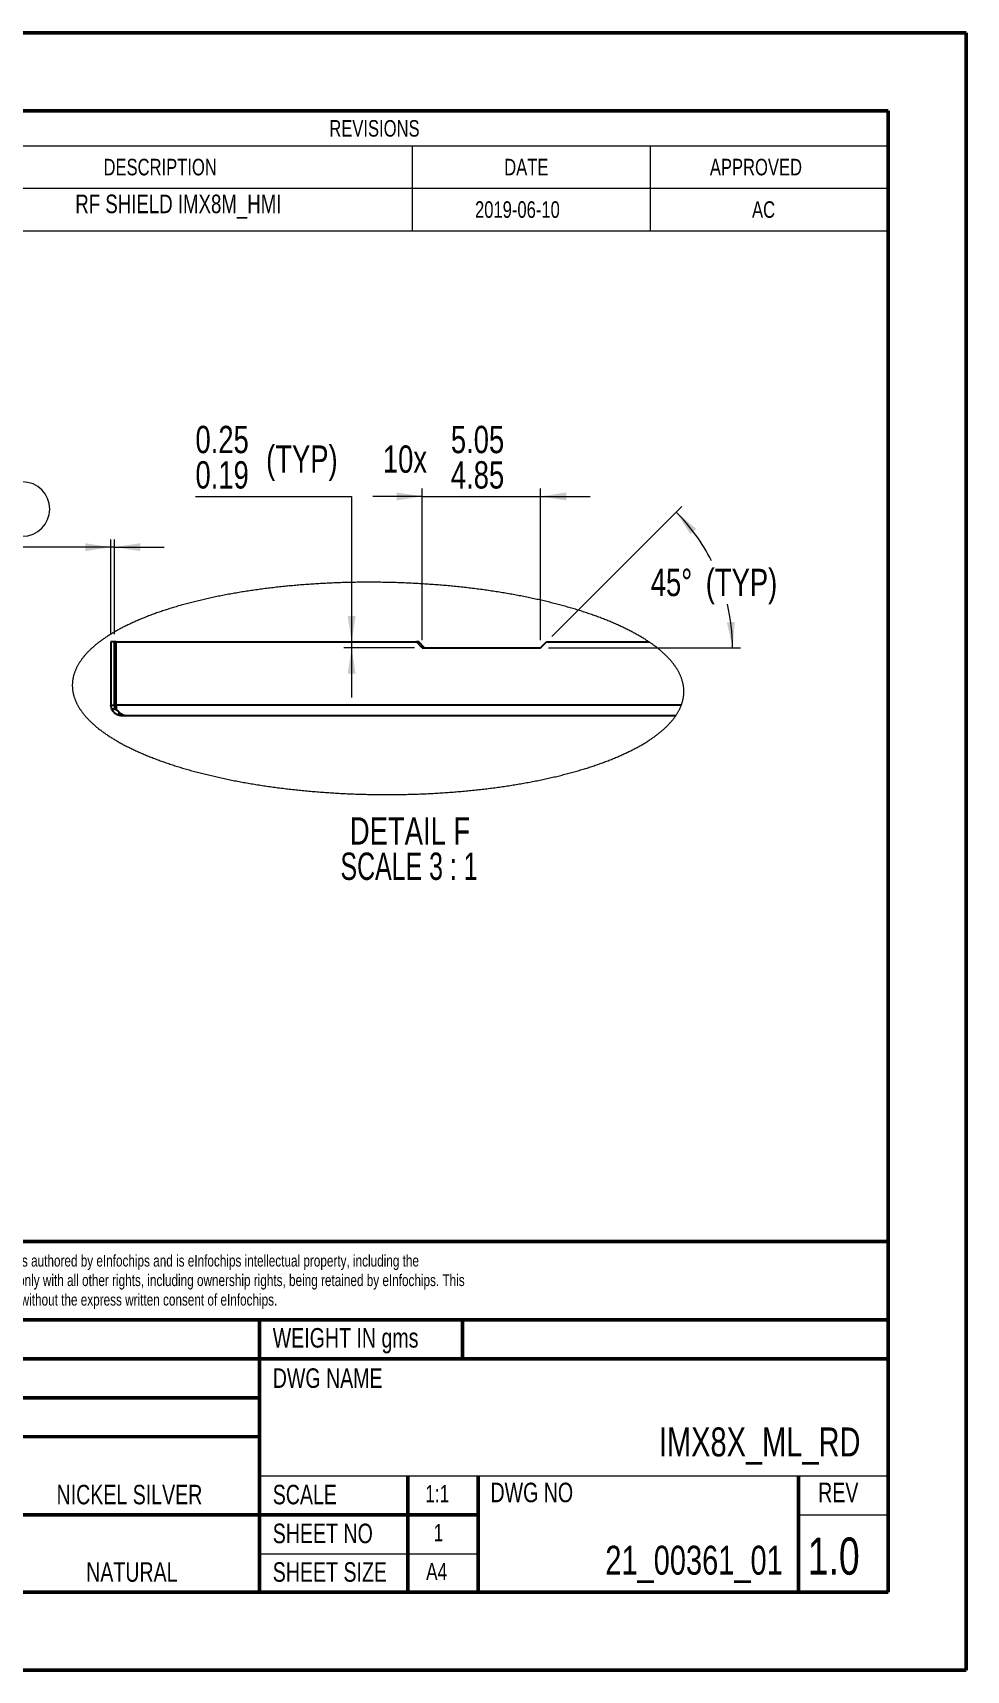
# Model space of a CAD drawing. Header units: millimetres. Extents: x 0 to 297, y 0 to 210.
# Drawn here: x 177.4 to 296.9, y 0.2 to 210 of the extents above; entities that cross this region are included whole.
import ezdxf

# ---------------------------------------------------------------- set-up
doc = ezdxf.new("R2010")
doc.units = ezdxf.units.MM
doc.styles.add('SLDTEXTSTYLE0', font='TXT', dxfattribs={"width": 0.75})
doc.styles.add('SLDTEXTSTYLE3', font='TXT', dxfattribs={"width": 0.681818})
doc.dimstyles.new('SLDDIMSTYLE3', dxfattribs={"dimtxt": 3.5, "dimasz": 3.302, "dimexe": 0, "dimexo": 0.0625, "dimgap": 0.875, "dimtad": 0, "dimtih": 1, "dimtoh": 1, "dimdec": 4, "dimlfac": 0.333333, "dimzin": 12, "dimdsep": 46, "dimtxsty": 'SLDTEXTSTYLE0', "dimsah": 1, "dimcen": 0.09, "dimazin": 3, "dimtfac": 1, "dimtofl": 0, "dimtmove": 0, "dimatfit": 3, "dimfxl": 1, "dimfrac": 2, "dimtolj": 1, "dimtzin": 12, "dimarcsym": 0})
doc.dimstyles.new('SLDDIMSTYLE4', dxfattribs={"dimtxt": 3.5, "dimasz": 3.302, "dimexe": 0, "dimexo": 0.0625, "dimgap": 0.875, "dimtad": 1, "dimlfac": 0.333333, "dimrnd": 1e-09, "dimzin": 12, "dimdsep": 46, "dimtxsty": 'SLDTEXTSTYLE0', "dimsah": 1, "dimcen": 0.09, "dimadec": 0, "dimazin": 3, "dimlim": 1, "dimtm": 0.2, "dimtfac": 1, "dimtmove": 0, "dimatfit": 0, "dimfxl": 1, "dimfrac": 2, "dimtolj": 1, "dimtzin": 12, "dimarcsym": 0})
doc.dimstyles.new('SLDDIMSTYLE5', dxfattribs={"dimtxt": 3.5, "dimasz": 3.302, "dimexe": 0, "dimexo": 0.0625, "dimgap": 0.875, "dimtad": 0, "dimtih": 1, "dimtoh": 1, "dimlfac": 0.333333, "dimrnd": 1e-09, "dimdsep": 46, "dimtxsty": 'SLDTEXTSTYLE0', "dimsah": 1, "dimcen": 0.09, "dimadec": 0, "dimazin": 2, "dimlim": 1, "dimtm": 0.06, "dimtfac": 1, "dimtmove": 0, "dimatfit": 0, "dimfxl": 1, "dimfrac": 2, "dimtolj": 1, "dimarcsym": 0})
doc.dimstyles.new('SLDDIMSTYLE6', dxfattribs={"dimtxt": 3.5, "dimasz": 3.302, "dimexe": 0, "dimexo": 0.0625, "dimgap": 0.875, "dimtad": 1, "dimlfac": 0.333333, "dimrnd": 1e-09, "dimdsep": 46, "dimtxsty": 'SLDTEXTSTYLE0', "dimsah": 1, "dimcen": 0.09, "dimadec": 0, "dimazin": 2, "dimtol": 1, "dimtp": 0.01, "dimtm": 0.01, "dimtfac": 1, "dimtmove": 0, "dimatfit": 0, "dimfxl": 1, "dimfrac": 2, "dimtolj": 1, "dimarcsym": 0})

# ---------------------------------------------------------------- blocks, each defined once
blk = doc.blocks.new('SW_NOTE_1')
at = {"color": 0, "linetype": 'Continuous', "lineweight": 0, "char_height": 1.5, "attachment_point": 1, "style": 'SLDTEXTSTYLE0'}
for s, insert in [('Confidentiality Notice Copyright (c) 2019 eInfochips. - All rights reserved. This document is authored by eInfochips and is eInfochips intellectual property, including the', (0, 1.93)), ('copyrights in all countries in the world. This document is provided under a license to use only with all other rights, including ownership rights, being retained by eInfochips. This', (0, -0.57)), ('file may not be distributed, copied, or reproduced in any manner, electronic or otherwise, without the express written consent of eInfochips.', (0, -3.07))]:
    blk.add_mtext(s, dxfattribs=dict(at, insert=insert))
blk = doc.blocks.new('SW_TABLEANNOTATION_0')
at = {"color": 0, "linetype": 'Continuous', "lineweight": 18}
for p, q in [((0, 0), (0, -15.36)), ((129.29, 0), (0, 0)), ((129.29, -15.36), (129.29, 0)), ((0, -4.49), (129.29, -4.49)), ((6.99, -4.49), (6.99, -9.92)), ((68.33, -4.49), (68.33, -9.92)), ((98.81, -4.49), (98.81, -9.92)), ((0, -9.92), (129.29, -9.92)), ((6.99, -9.92), (6.99, -15.36)), ((68.33, -9.92), (68.33, -15.36)), ((98.81, -9.92), (98.81, -15.36)), ((0, -15.36), (129.29, -15.36))]:
    blk.add_line(p, q, dxfattribs=at)
at = {"color": 0, "linetype": 'Continuous', "lineweight": 18, "attachment_point": 1, "style": 'SLDTEXTSTYLE0'}
for s, insert, char_height in [('REVISIONS', (57.72, -1.19), 2.117), ('REV.', (0.5, -6.15), 2.117), ('DESCRIPTION', (28.8, -6.15), 2.1167), ('DATE', (80.12, -6.15), 2.117), ('APPROVED', (106.46, -6.15), 2.117), ('1.0', (1.54, -11.59), 2.117), ('2019-06-10', (76.38, -11.59), 2.117), ('AC', (111.86, -11.59), 2.117)]:
    blk.add_mtext(s, dxfattribs=dict(at, insert=insert, char_height=char_height))
blk = doc.blocks.new('_D_5')
at = {"color": 7, "linetype": 'Continuous', "lineweight": 18}
for p, q in [((243.85, 132.65), (260.48, 149.29)), ((243.39, 131.19), (267.98, 131.19))]:
    blk.add_line(p, q, dxfattribs=at)
for start, end in [(27.0145, 45), (0, 13.1918)]:
    blk.add_arc((242.39, 131.19), 24.58, start, end, dxfattribs=at)
for points in [[(259.77, 148.58), (261.57, 145.76), (262.33, 146.43)], [(266.98, 131.19), (267.26, 134.52), (266.25, 134.46)]]:
    blk.add_solid(points, dxfattribs=at)
at = {"color": 7, "linetype": 'Continuous', "lineweight": 18, "char_height": 3.5, "attachment_point": 1, "style": 'SLDTEXTSTYLE0'}
for s, insert in [('45°', (256.5, 141.32)), ('(TYP)', (263.54, 141.32))]:
    blk.add_mtext(s, dxfattribs=dict(at, insert=insert))
blk = doc.blocks.new('_D_6')
at = {"color": 7, "linetype": 'Continuous', "lineweight": 18}
for p, q in [((227.24, 132.19), (227.24, 151.59)), ((242.39, 132.19), (242.39, 151.59)), ((227.24, 150.59), (220.89, 150.59)), ((227.24, 150.59), (242.39, 150.59)), ((242.39, 150.59), (248.74, 150.59))]:
    blk.add_line(p, q, dxfattribs=at)
for points in [[(227.24, 150.59), (223.94, 151.1), (223.94, 150.08)], [(242.39, 150.59), (245.69, 150.08), (245.69, 151.1)]]:
    blk.add_solid(points, dxfattribs=at)
at = {"color": 7, "linetype": 'Continuous', "lineweight": 18, "char_height": 3.5, "attachment_point": 1, "style": 'SLDTEXTSTYLE0'}
for s, insert in [('5.05', (230.9, 159.63)), ('10x', (222.19, 157.12)), ('4.85', (230.9, 155.1))]:
    blk.add_mtext(s, dxfattribs=dict(at, insert=insert))
blk = doc.blocks.new('_D_7')
at = {"color": 7, "linetype": 'Continuous', "lineweight": 18}
for p, q in [((198.19, 150.59), (218.19, 150.59)), ((218.19, 150.59), (218.19, 131.94)), ((226.24, 131.19), (217.19, 131.19)), ((218.19, 131.94), (218.19, 131.19)), ((218.19, 131.19), (218.19, 124.84))]:
    blk.add_line(p, q, dxfattribs=at)
for points in [[(218.19, 131.94), (218.7, 135.25), (217.69, 135.25)], [(218.19, 131.19), (217.69, 127.89), (218.7, 127.89)]]:
    blk.add_solid(points, dxfattribs=at)
at = {"color": 7, "linetype": 'Continuous', "lineweight": 18, "char_height": 3.5, "attachment_point": 1, "style": 'SLDTEXTSTYLE0'}
for s, insert in [('0.25', (198.19, 159.63)), ('(TYP)', (207.24, 157.12)), ('0.19', (198.19, 155.1))]:
    blk.add_mtext(s, dxfattribs=dict(at, insert=insert))
blk = doc.blocks.new('_D_8')
at = {"color": 7, "linetype": 'Continuous', "lineweight": 18}
for p, q in [((142.7, 152.46), (176.03, 152.46)), ((176.03, 145.48), (142.7, 145.48)), ((187.37, 132.94), (187.37, 145.09)), ((187.82, 132.94), (187.82, 145.09)), ((187.37, 144.09), (142.7, 144.09)), ((187.82, 144.09), (187.37, 144.09)), ((187.82, 144.09), (194.17, 144.09))]:
    blk.add_line(p, q, dxfattribs=at)
for centre, start, end in [((142.7, 148.97), 90, 270), ((176.03, 148.97), 270, 90)]:
    blk.add_arc(centre, 3.49, start, end, dxfattribs=at)
for points in [[(187.37, 144.09), (184.07, 144.59), (184.07, 143.58)], [(187.82, 144.09), (191.12, 143.58), (191.12, 144.59)]]:
    blk.add_solid(points, dxfattribs=at)
at = {"color": 7, "linetype": 'Continuous', "lineweight": 18, "char_height": 3.5, "attachment_point": 1, "style": 'SLDTEXTSTYLE0'}
for s, insert in [('0.15', (142.7, 150.7)), ('±0.01(THK)', (153.06, 150.7))]:
    blk.add_mtext(s, dxfattribs=dict(at, insert=insert))
blk = doc.blocks.new('SW_NOTE_2')
at = {"color": 0, "linetype": 'Continuous', "lineweight": 0, "char_height": 3.5, "attachment_point": 2}
for s, insert, style in [('DETAIL F', (9.02, 4.51), 'SLDTEXTSTYLE0'), ('SCALE 3 : 1', (8.89, -0.01), 'SLDTEXTSTYLE3')]:
    blk.add_mtext(s, dxfattribs=dict(at, insert=insert, style=style))

msp = doc.modelspace()

# ---------------------------------------------------------------- linework, layer by layer
at = {"color": 7, "linetype": 'Continuous', "lineweight": 50}
for p, q in [((0.07884, 209.98711), (296.90716, 209.98711)), ((296.90716, 0.21478), (296.90716, 209.98711)), ((10.07884, 199.98711), (286.90716, 199.98711)), ((286.90716, 199.98711), (286.90716, 10.21478)), ((91.90716, 55.12093), (286.90716, 55.12093)), ((91.93914, 45.12093), (286.90716, 45.12093)), ((206.40395, 45.12093), (206.40716, 10.21478)), ((232.40395, 45.12093), (232.40395, 40.12093)), ((114.40716, 40.12093), (286.90716, 40.12093)), ((114.40716, 35.12093), (206.40487, 35.12093)), ((91.93914, 30.12093), (206.40533, 30.1436)), ((225.40716, 25.12093), (225.40716, 10.21478)), ((234.40716, 25.12093), (234.40716, 10.21478)), ((275.40716, 25.12093), (275.40716, 10.21478)), ((91.93914, 20.12093), (234.40716, 20.12093)), ((10.07884, 10.21478), (286.90716, 10.21478)), ((286.90716, 10.21478), (262.81663, 10.21478)), ((0.07884, 0.21478), (296.90716, 0.21478))]:
    msp.add_line(p, q, dxfattribs=at)
at = {"color": 7, "linetype": 'Continuous', "lineweight": 25}
for p, q in [((187.82037, 131.94486), (187.37037, 131.94486)), ((187.37037, 131.94486), (187.37037, 123.84486)), ((187.82037, 123.84486), (187.82037, 131.94486)), ((188.0325, 131.94486), (187.82037, 131.94486)), ((188.0325, 131.94486), (226.49067, 131.94486)), ((188.0325, 123.84486), (188.0325, 131.94486)), ((227.24067, 131.19486), (226.49067, 131.94486)), ((226.79067, 131.94486), (226.49067, 131.94486)), ((227.54067, 131.19486), (226.79067, 131.94486)), ((227.24067, 131.19486), (242.39067, 131.19486)), ((242.39067, 131.19486), (243.14067, 131.94486)), ((243.14067, 131.94486), (256.28272, 131.94486)), ((187.37037, 123.84486), (187.82037, 123.84486)), ((187.47364, 123.32702), (187.37037, 123.84486)), ((187.88921, 123.49964), (187.82037, 123.84486)), ((187.96057, 123.84486), (187.85613, 124.16306)), ((187.87367, 123.84486), (187.96057, 123.84486)), ((188.02013, 123.84486), (187.96057, 123.84486)), ((260.41637, 123.84486), (188.0325, 123.84486)), ((188.0325, 123.84486), (188.0325, 123.32702)), ((187.47364, 123.32702), (187.88921, 123.49964)), ((187.52783, 123.21212), (187.47364, 123.32702)), ((187.52783, 123.21212), (187.92534, 123.42304)), ((187.92534, 123.42304), (187.88921, 123.49964)), ((188.0325, 123.32702), (188.13841, 123.21212)), ((188.3436, 122.5485), (188.46919, 122.98062)), ((188.72036, 122.49486), (188.72036, 122.72462)), ((189.17037, 122.49486), (188.72036, 122.49486)), ((259.70366, 122.49486), (189.17037, 122.49486))]:
    msp.add_line(p, q, dxfattribs=at)
at = {"color": 7, "linetype": 'Continuous', "lineweight": 18}
for p, q in [((206.40579, 25.12093), (286.90716, 25.12093)), ((275.40716, 20.12093), (286.90716, 20.12093)), ((206.40671, 15.12093), (234.40716, 15.12093))]:
    msp.add_line(p, q, dxfattribs=at)
at = {"color": 7, "linetype": 'Continuous', "lineweight": 18, "flags": 128}
msp.add_lwpolyline([(260.74338, 125.49217), (260.74425, 125.54367), (260.74451, 125.61892), (260.74358, 125.69418), (260.74144, 125.76945), (260.73811, 125.84473), (260.73357, 125.92001), (260.72783, 125.99529), (260.7209, 126.07058), (260.71277, 126.14586), (260.70344, 126.22113), (260.6929, 126.2964), (260.68118, 126.37166), (260.66825, 126.44691), (260.65412, 126.52214), (260.6388, 126.59736), (260.62228, 126.67256), (260.60456, 126.74774), (260.58565, 126.8229), (260.56555, 126.89803), (260.54425, 126.97313), (260.52176, 127.0482), (260.49807, 127.12324), (260.47319, 127.19825), (260.44712, 127.27322), (260.41986, 127.34814), (260.3914, 127.42303), (260.36176, 127.49788), (260.33093, 127.57268), (260.29892, 127.64742), (260.26571, 127.72212), (260.23133, 127.79677), (260.19575, 127.87136), (260.159, 127.94589), (260.12106, 128.02037), (260.08194, 128.09478), (260.04165, 128.16913), (260.00017, 128.24341), (259.95752, 128.31762), (259.91369, 128.39176), (259.86869, 128.46582), (259.82251, 128.53981), (259.77516, 128.61373), (259.72664, 128.68756), (259.67695, 128.76131), (259.6261, 128.83497), (259.57408, 128.90855), (259.5209, 128.98204), (259.46655, 129.05544), (259.41104, 129.12874), (259.35438, 129.20195), (259.29655, 129.27506), (259.23757, 129.34807), (259.17744, 129.42097), (259.11615, 129.49377), (259.05372, 129.56647), (258.99014, 129.63905), (258.92541, 129.71152), (258.85953, 129.78388), (258.79252, 129.85612), (258.72436, 129.92825), (258.65507, 130.00025), (258.58464, 130.07213), (258.51307, 130.14389), (258.44038, 130.21552), (258.36655, 130.28702), (258.2916, 130.35838), (258.21553, 130.42962), (258.13833, 130.50071), (258.06001, 130.57167), (257.98057, 130.64249), (257.90002, 130.71317), (257.81835, 130.7837), (257.73558, 130.85409), (257.6517, 130.92433), (257.56671, 130.99441), (257.48062, 131.06434), (257.39343, 131.13412), (257.30514, 131.20374), (257.21576, 131.2732), (257.12529, 131.3425), (257.03372, 131.41163), (256.94108, 131.4806), (256.84734, 131.5494), (256.75253, 131.61803), (256.65664, 131.68649), (256.55967, 131.75477), (256.46164, 131.82288), (256.36253, 131.89081), (256.28272, 131.94486), (256.1817, 132.01246), (256.07962, 132.07988), (255.97648, 132.14711), (255.87229, 132.21415), (255.76705, 132.281), (255.66076, 132.34766), (255.55343, 132.41413), (255.44506, 132.4804), (255.33565, 132.54646), (255.2252, 132.61233), (255.11373, 132.678), (255.00122, 132.74346), (254.8877, 132.80871), (254.77315, 132.87376), (254.65758, 132.93859), (254.54101, 133.00321), (254.42342, 133.06762), (254.30482, 133.13181), (254.18523, 133.19578), (254.06463, 133.25953), (253.94304, 133.32306), (253.82046, 133.38636), (253.69689, 133.44944), (253.57233, 133.51229), (253.4468, 133.5749), (253.32029, 133.63729), (253.19281, 133.69944), (253.06435, 133.76136), (252.93494, 133.82303), (252.80456, 133.88447), (252.67323, 133.94567), (252.54094, 134.00662), (252.4077, 134.06733), (252.27352, 134.12778), (252.13841, 134.18799), (252.00235, 134.24795), (251.86536, 134.30766), (251.72744, 134.36711), (251.5886, 134.4263), (251.44885, 134.48524), (251.30817, 134.54392), (251.16659, 134.60233), (251.0241, 134.66048), (250.8807, 134.71837), (250.73641, 134.77598), (250.59123, 134.83333), (250.44515, 134.89041), (250.29819, 134.94721), (250.15036, 135.00375), (250.00164, 135.06), (249.85206, 135.11598), (249.70161, 135.17167), (249.5503, 135.22709), (249.39813, 135.28222), (249.24511, 135.33707), (249.09124, 135.39163), (248.93653, 135.44591), (248.78098, 135.49989), (248.6246, 135.55359), (248.46739, 135.60699), (248.30935, 135.66009), (248.1505, 135.7129), (247.99083, 135.76541), (247.83035, 135.81763), (247.66907, 135.86954), (247.50699, 135.92115), (247.34411, 135.97245), (247.18045, 136.02345), (247.016, 136.07414), (246.85077, 136.12453), (246.68477, 136.1746), (246.518, 136.22436), (246.35046, 136.27381), (246.18217, 136.32294), (246.01312, 136.37175), (245.84332, 136.42025), (245.67278, 136.46843), (245.5015, 136.51629), (245.32949, 136.56382), (245.15675, 136.61103), (244.98329, 136.65792), (244.80911, 136.70448), (244.63422, 136.75071), (244.45863, 136.79661), (244.28233, 136.84218), (244.10534, 136.88742), (243.92765, 136.93232), (243.74929, 136.97689), (243.57024, 137.02112), (243.39052, 137.06502), (243.21013, 137.10857), (243.02908, 137.15179), (242.84737, 137.19466), (242.66501, 137.23719), (242.482, 137.27937), (242.29836, 137.32121), (242.11408, 137.36271), (241.92916, 137.40385), (241.74363, 137.44464), (241.55748, 137.48509), (241.37072, 137.52518), (241.18335, 137.56492), (240.99537, 137.6043), (240.80681, 137.64333), (240.61765, 137.682), (240.42792, 137.72031), (240.2376, 137.75827), (240.04671, 137.79586), (239.85526, 137.83309), (239.66325, 137.86996), (239.47068, 137.90646), (239.27757, 137.9426), (239.08391, 137.97838), (238.88972, 138.01378), (238.69499, 138.04882), (238.49975, 138.08349), (238.30398, 138.11779), (238.1077, 138.15171), (237.91092, 138.18527), (237.71363, 138.21845), (237.51585, 138.25126), (237.31758, 138.28369), (237.11883, 138.31574), (236.91961, 138.34742), (236.71991, 138.37871), (236.51975, 138.40963), (236.31914, 138.44017), (236.11807, 138.47033), (235.91655, 138.5001), (235.7146, 138.52949), (235.51221, 138.5585), (235.3094, 138.58712), (235.10616, 138.61536), (234.90251, 138.64321), (234.69846, 138.67067), (234.494, 138.69774), (234.28915, 138.72443), (234.0839, 138.75072), (233.87827, 138.77663), (233.67227, 138.80214), (233.4659, 138.82726), (233.25916, 138.85199), (233.05206, 138.87632), (232.84461, 138.90026), (232.63682, 138.9238), (232.42869, 138.94694), (232.22023, 138.96969), (232.01144, 138.99204), (231.80233, 139.014), (231.59291, 139.03555), (231.38318, 139.0567), (231.17315, 139.07746), (230.96282, 139.09781), (230.75221, 139.11776), (230.54132, 139.13731), (230.33016, 139.15646), (230.11872, 139.17521), (229.90703, 139.19354), (229.69507, 139.21148), (229.48287, 139.22901), (229.27043, 139.24614), (229.05776, 139.26286), (228.84485, 139.27917), (228.63172, 139.29507), (228.41837, 139.31057), (228.20482, 139.32566), (227.99106, 139.34034), (227.77711, 139.35461), (227.56296, 139.36848), (227.34864, 139.38193), (227.13413, 139.39497), (226.91946, 139.40761), (226.70462, 139.41983), (226.48963, 139.43164), (226.27448, 139.44304), (226.0592, 139.45402), (225.84377, 139.4646), (225.62821, 139.47476), (225.41253, 139.48451), (225.19673, 139.49384), (224.98083, 139.50276), (224.76481, 139.51127), (224.5487, 139.51936), (224.3325, 139.52704), (224.11622, 139.5343), (223.89985, 139.54115), (223.68342, 139.54759), (223.46692, 139.5536), (223.25036, 139.55921), (223.03375, 139.5644), (222.8171, 139.56917), (222.60041, 139.57352), (222.38369, 139.57746), (222.16694, 139.58099), (221.95018, 139.58409), (221.73341, 139.58678), (221.51663, 139.58906), (221.29985, 139.59092), (221.08308, 139.59236), (220.86632, 139.59338), (220.64959, 139.59399), (220.43289, 139.59418), (220.21622, 139.59395), (219.99959, 139.59331), (219.78302, 139.59225), (219.56649, 139.59078), (219.35003, 139.58889), (219.13364, 139.58658), (218.91732, 139.58385), (218.70108, 139.58071), (218.48494, 139.57715), (218.26888, 139.57318), (218.05293, 139.56879), (217.83709, 139.56398), (217.62136, 139.55876), (217.40575, 139.55312), (217.19027, 139.54707), (216.97492, 139.5406), (216.75972, 139.53372), (216.54466, 139.52642), (216.32976, 139.51871), (216.11502, 139.51058), (215.90045, 139.50204), (215.68605, 139.49308), (215.47183, 139.48371), (215.2578, 139.47393), (215.04396, 139.46374), (214.83032, 139.45313), (214.61689, 139.44211), (214.40367, 139.43068), (214.19067, 139.41883), (213.9779, 139.40658), (213.76536, 139.39391), (213.55306, 139.38083), (213.34101, 139.36735), (213.12921, 139.35345), (212.91767, 139.33914), (212.70639, 139.32443), (212.49539, 139.3093), (212.28466, 139.29377), (212.07422, 139.27783), (211.86407, 139.26149), (211.65422, 139.24473), (211.44467, 139.22758), (211.23543, 139.21001), (211.02651, 139.19204), (210.81791, 139.17367), (210.60965, 139.15489), (210.40172, 139.13571), (210.19413, 139.11613), (209.98689, 139.09614), (209.78, 139.07576), (209.57348, 139.05497), (209.36733, 139.03378), (209.16155, 139.01219), (208.95615, 138.99021), (208.75113, 138.96782), (208.54651, 138.94504), (208.34229, 138.92186), (208.13848, 138.89829), (207.93507, 138.87432), (207.73209, 138.84995), (207.52953, 138.82519), (207.3274, 138.80004), (207.1257, 138.7745), (206.92445, 138.74856), (206.72365, 138.72224), (206.5233, 138.69552), (206.32341, 138.66841), (206.124, 138.64092), (205.92505, 138.61304), (205.72659, 138.58477), (205.52861, 138.55612), (205.33112, 138.52708), (205.13413, 138.49765), (204.93765, 138.46785), (204.74167, 138.43766), (204.54621, 138.40709), (204.35127, 138.37614), (204.15686, 138.34481), (203.96299, 138.3131), (203.76965, 138.28102), (203.57686, 138.24855), (203.38462, 138.21572), (203.19294, 138.18251), (203.00182, 138.14892), (202.81128, 138.11496), (202.6213, 138.08063), (202.43191, 138.04593), (202.2431, 138.01086), (202.05489, 137.97543), (201.86728, 137.93962), (201.68026, 137.90345), (201.49386, 137.86692), (201.30808, 137.83002), (201.12291, 137.79276), (200.93837, 137.75514), (200.75447, 137.71715), (200.5712, 137.67881), (200.38858, 137.64011), (200.2066, 137.60105), (200.02528, 137.56164), (199.84462, 137.52187), (199.66463, 137.48175), (199.48531, 137.44128), (199.30666, 137.40046), (199.1287, 137.35928), (198.95143, 137.31776), (198.77484, 137.2759), (198.59896, 137.23368), (198.42378, 137.19112), (198.24931, 137.14822), (198.07556, 137.10498), (197.90253, 137.0614), (197.73022, 137.01747), (197.55865, 136.97321), (197.3878, 136.92862), (197.2177, 136.88369), (197.04835, 136.83842), (196.87975, 136.79282), (196.7119, 136.74689), (196.54482, 136.70064), (196.3785, 136.65405), (196.21296, 136.60714), (196.04819, 136.5599), (195.88421, 136.51234), (195.72101, 136.46445), (195.5586, 136.41625), (195.397, 136.36773), (195.23619, 136.31888), (195.07619, 136.26973), (194.91701, 136.22025), (194.75864, 136.17047), (194.60109, 136.12037), (194.44437, 136.06996), (194.28848, 136.01924), (194.13343, 135.96822), (193.97922, 135.91689), (193.82585, 135.86525), (193.67333, 135.81332), (193.52168, 135.76108), (193.37088, 135.70854), (193.22093, 135.65571), (193.07187, 135.60258), (192.92367, 135.54915), (192.77636, 135.49544), (192.62992, 135.44143), (192.48438, 135.38713), (192.33972, 135.33254), (192.19596, 135.27767), (192.0531, 135.22251), (191.91115, 135.16708), (191.7701, 135.11135), (191.62997, 135.05535), (191.49076, 134.99908), (191.35246, 134.94252), (191.21509, 134.8857), (191.07866, 134.8286), (190.94316, 134.77123), (190.80859, 134.71359), (190.67498, 134.65568), (190.5423, 134.59751), (190.41058, 134.53907), (190.27982, 134.48037), (190.15, 134.42142), (190.02117, 134.3622), (189.89329, 134.30273), (189.76638, 134.243), (189.64045, 134.18302), (189.51549, 134.12279), (189.39152, 134.06231), (189.26854, 134.00158), (189.14654, 133.94061), (189.02554, 133.87939), (188.90553, 133.81794), (188.78653, 133.75624), (188.66853, 133.69431), (188.55154, 133.63214), (188.43557, 133.56973), (188.3206, 133.50709), (188.20666, 133.44423), (188.09374, 133.38113), (187.98185, 133.31781), (187.87098, 133.25426), (187.76115, 133.19049), (187.65235, 133.1265), (187.5446, 133.0623), (187.43788, 132.99787), (187.33222, 132.93323), (187.2276, 132.86838), (187.12403, 132.80332), (187.02152, 132.73805), (186.92007, 132.67257), (186.81968, 132.60689), (186.72036, 132.541), (186.6221, 132.47492), (186.52492, 132.40863), (186.42881, 132.34215), (186.33378, 132.27548), (186.23982, 132.20861), (186.14695, 132.14155), (186.05517, 132.07431), (185.96447, 132.00687), (185.87486, 131.93926), (185.78636, 131.87146), (185.69894, 131.80348), (185.61262, 131.73532), (185.52741, 131.66699), (185.4433, 131.59848), (185.36029, 131.5298), (185.2784, 131.46095), (185.19763, 131.39194), (185.11796, 131.32276), (185.03941, 131.25341), (184.96198, 131.18391), (184.88568, 131.11424), (184.8105, 131.04442), (184.73644, 130.97444), (184.66352, 130.90431), (184.59172, 130.83403), (184.52106, 130.76361), (184.45153, 130.69303), (184.38314, 130.62232), (184.31589, 130.55146), (184.24979, 130.48046), (184.18482, 130.40932), (184.121, 130.33805), (184.05834, 130.26664), (183.99681, 130.19511), (183.93644, 130.12344), (183.87723, 130.05165), (183.81917, 129.97973), (183.76226, 129.9077), (183.70652, 129.83554), (183.65194, 129.76326), (183.59852, 129.69087), (183.54626, 129.61837), (183.49516, 129.54575), (183.44524, 129.47303), (183.39648, 129.4002), (183.34889, 129.32726), (183.30248, 129.25422), (183.25723, 129.18109), (183.21316, 129.10785), (183.17027, 129.03452), (183.12855, 128.9611), (183.08801, 128.88758), (183.04865, 128.81398), (183.01047, 128.74029), (182.97348, 128.66652), (182.93766, 128.59266), (182.90303, 128.51872), (182.86959, 128.44471), (182.83733, 128.37062), (182.80626, 128.29646), (182.77637, 128.22223), (182.74767, 128.14793), (182.72017, 128.07357), (182.69386, 127.99914), (182.66873, 127.92465), (182.6448, 127.8501), (182.62206, 127.77549), (182.60052, 127.70083), (182.58017, 127.62612), (182.56101, 127.55135), (182.54305, 127.47654), (182.52629, 127.40168), (182.51072, 127.32678), (182.49635, 127.25184), (182.48318, 127.17686), (182.47121, 127.10185), (182.46043, 127.0268), (182.45085, 126.95172), (182.44247, 126.87661), (182.43529, 126.80147), (182.42931, 126.72631), (182.42453, 126.65112), (182.42095, 126.57592), (182.41857, 126.50069), (182.41739, 126.42545), (182.4174, 126.3502), (182.41862, 126.27494), (182.42104, 126.19967), (182.42466, 126.12439), (182.42948, 126.04911), (182.4355, 125.97383), (182.44271, 125.89854), (182.45113, 125.82326), (182.46074, 125.74799), (182.47156, 125.67272), (182.48357, 125.59747), (182.49678, 125.52222), (182.51118, 125.44699), (182.52679, 125.37178), (182.54359, 125.29658), (182.56159, 125.22141), (182.58078, 125.14626), (182.60117, 125.07113), (182.62275, 124.99604), (182.64553, 124.92097), (182.66949, 124.84594), (182.69466, 124.77094), (182.721, 124.69598), (182.74855, 124.62106), (182.77728, 124.54619), (182.8072, 124.47135), (182.83831, 124.39657), (182.87061, 124.32183), (182.90408, 124.24714), (182.93875, 124.17251), (182.9746, 124.09793), (183.01164, 124.02341), (183.04985, 123.94895), (183.08925, 123.87456), (183.12983, 123.80023), (183.17158, 123.72596), (183.21451, 123.65177), (183.25862, 123.57764), (183.3039, 123.50359), (183.35035, 123.42962), (183.39798, 123.35573), (183.44677, 123.28191), (183.49673, 123.20818), (183.54786, 123.13454), (183.60015, 123.06098), (183.65361, 122.98751), (183.70823, 122.91414), (183.76401, 122.84086), (183.82095, 122.76767), (183.87904, 122.69459), (183.9383, 122.6216), (183.99871, 122.54872), (184.06026, 122.47595), (184.12297, 122.40328), (184.18682, 122.33072), (184.25182, 122.25827), (184.31796, 122.18594), (184.38524, 122.11373), (184.45367, 122.04163), (184.52324, 121.96966), (184.59393, 121.89781), (184.66576, 121.82608), (184.73872, 121.75448), (184.81281, 121.68302), (184.88802, 121.61168), (184.96437, 121.54048), (185.04183, 121.46941), (185.12042, 121.39848), (185.20011, 121.3277), (185.28093, 121.25706), (185.36286, 121.18656), (185.44589, 121.11621), (185.53003, 121.046), (185.61528, 120.97595), (185.70163, 120.90606), (185.78908, 120.83632), (185.87763, 120.76674), (185.96726, 120.69731), (186.058, 120.62805), (186.14982, 120.55896), (186.24272, 120.49003), (186.3367, 120.42127), (186.43177, 120.35268), (186.52792, 120.28426), (186.62513, 120.21602), (186.72342, 120.14796), (186.82278, 120.08007), (186.9232, 120.01237), (187.02469, 119.94485), (187.12723, 119.87751), (187.23083, 119.81036), (187.33548, 119.7434), (187.44117, 119.67663), (187.54792, 119.61006), (187.65571, 119.54368), (187.76454, 119.4775), (187.8744, 119.41152), (187.9853, 119.34574), (188.09723, 119.28016), (188.21018, 119.21479), (188.32415, 119.14963), (188.43915, 119.08468), (188.55516, 119.01994), (188.67217, 118.95541), (188.79021, 118.8911), (188.90924, 118.827), (189.02928, 118.76313), (189.15031, 118.69948), (189.27233, 118.63605), (189.39535, 118.57284), (189.51935, 118.50987), (189.64434, 118.44712), (189.7703, 118.3846), (189.89724, 118.32232), (190.02514, 118.26027), (190.15402, 118.19846), (190.28385, 118.13689), (190.41465, 118.07555), (190.54641, 118.01446), (190.67911, 117.95362), (190.81276, 117.89302), (190.94735, 117.83267), (191.08288, 117.77257), (191.21934, 117.71272), (191.35674, 117.65313), (191.49506, 117.59379), (191.6343, 117.53471), (191.77446, 117.47588), (191.91554, 117.41732), (192.05752, 117.35903), (192.2004, 117.30099), (192.34419, 117.24322), (192.48888, 117.18572), (192.63445, 117.12849), (192.78091, 117.07154), (192.92826, 117.01485), (193.07647, 116.95844), (193.22557, 116.90231), (193.37554, 116.84645), (193.52637, 116.79088), (193.67805, 116.73559), (193.83059, 116.68058), (193.98398, 116.62585), (194.13822, 116.57142), (194.2933, 116.51727), (194.44922, 116.46341), (194.60597, 116.40985), (194.76354, 116.35658), (194.92193, 116.3036), (195.08115, 116.25092), (195.24116, 116.19854), (195.402, 116.14646), (195.56363, 116.09468), (195.72606, 116.0432), (195.88928, 115.99203), (196.05329, 115.94117), (196.21808, 115.89061), (196.38365, 115.84036), (196.54999, 115.79043), (196.7171, 115.7408), (196.88496, 115.69149), (197.05359, 115.6425), (197.22297, 115.59382), (197.39309, 115.54547), (197.56395, 115.49743), (197.73555, 115.44971), (197.90788, 115.40232), (198.08094, 115.35525), (198.25472, 115.30851), (198.4292, 115.26209), (198.60441, 115.21601), (198.78031, 115.17025), (198.95691, 115.12482), (199.13421, 115.07973), (199.31219, 115.03497), (199.49086, 114.99055), (199.6702, 114.94647), (199.85021, 114.90272), (200.0309, 114.85932), (200.21224, 114.81625), (200.39423, 114.77353), (200.57687, 114.73115), (200.76016, 114.68912), (200.94409, 114.64743), (201.12864, 114.60609), (201.31383, 114.5651), (201.49963, 114.52446), (201.68605, 114.48417), (201.87308, 114.44423), (202.06071, 114.40465), (202.24895, 114.36542), (202.43777, 114.32655), (202.62719, 114.28803), (202.81718, 114.24988), (203.00774, 114.21208), (203.19888, 114.17465), (203.39057, 114.13758), (203.58283, 114.10087), (203.77564, 114.06452), (203.96899, 114.02854), (204.16288, 113.99293), (204.35731, 113.95768), (204.55226, 113.92281), (204.74774, 113.8883), (204.94373, 113.85417), (205.14023, 113.8204), (205.33724, 113.78701), (205.53474, 113.75399), (205.73273, 113.72135), (205.93121, 113.68909), (206.13017, 113.6572), (206.3296, 113.62569), (206.52951, 113.59455), (206.72987, 113.5638), (206.93068, 113.53343), (207.13195, 113.50344), (207.33365, 113.47384), (207.5358, 113.44461), (207.73837, 113.41577), (207.94137, 113.38732), (208.14479, 113.35925), (208.34861, 113.33157), (208.55285, 113.30428), (208.75748, 113.27738), (208.96251, 113.25086), (209.16792, 113.22474), (209.37371, 113.19901), (209.57988, 113.17367), (209.78641, 113.14872), (209.99331, 113.12417), (210.20056, 113.10001), (210.40816, 113.07624), (210.6161, 113.05288), (210.82438, 113.0299), (211.03299, 113.00733), (211.24192, 112.98515), (211.45116, 112.96337), (211.66072, 112.94199), (211.87058, 112.92101), (212.08074, 112.90044), (212.29119, 112.88026), (212.50193, 112.86048), (212.71294, 112.84111), (212.92422, 112.82214), (213.13578, 112.80357), (213.34758, 112.78541), (213.55964, 112.76765), (213.77195, 112.7503), (213.9845, 112.73335), (214.19727, 112.71681), (214.41028, 112.70067), (214.6235, 112.68495), (214.83694, 112.66963), (215.05058, 112.65472), (215.26443, 112.64021), (215.47847, 112.62612), (215.69269, 112.61244), (215.9071, 112.59916), (216.12168, 112.5863), (216.33642, 112.57385), (216.55133, 112.56181), (216.76639, 112.55018), (216.9816, 112.53896), (217.19695, 112.52815), (217.41243, 112.51776), (217.62804, 112.50778), (217.84378, 112.49821), (218.05963, 112.48906), (218.27558, 112.48032), (218.49164, 112.47199), (218.70779, 112.46408), (218.92403, 112.45659), (219.14035, 112.4495), (219.35674, 112.44284), (219.57321, 112.43658), (219.78973, 112.43075), (220.00631, 112.42533), (220.22294, 112.42032), (220.43961, 112.41573), (220.65631, 112.41156), (220.87305, 112.4078), (221.0898, 112.40446), (221.30657, 112.40153), (221.52335, 112.39903), (221.74013, 112.39693), (221.9569, 112.39526), (222.17367, 112.394), (222.39041, 112.39316), (222.60713, 112.39273), (222.82382, 112.39273), (223.04047, 112.39313), (223.25708, 112.39396), (223.47363, 112.3952), (223.69013, 112.39686), (223.90656, 112.39893), (224.12292, 112.40142), (224.33921, 112.40433), (224.55541, 112.40765), (224.77151, 112.41139), (224.98752, 112.41555), (225.20343, 112.42012), (225.41922, 112.42511), (225.6349, 112.43052), (225.85045, 112.43634), (226.06587, 112.44257), (226.28116, 112.44922), (226.4963, 112.45629), (226.71129, 112.46377), (226.92612, 112.47166), (227.14079, 112.47997), (227.35529, 112.48869), (227.56961, 112.49783), (227.78375, 112.50738), (227.99769, 112.51734), (228.21144, 112.52772), (228.42499, 112.53851), (228.63833, 112.54971), (228.85145, 112.56132), (229.06435, 112.57334), (229.27702, 112.58578), (229.48946, 112.59863), (229.70165, 112.61188), (229.91359, 112.62555), (230.12528, 112.63963), (230.33671, 112.65411), (230.54787, 112.669), (230.75875, 112.68431), (230.96935, 112.70002), (231.17967, 112.71613), (231.38969, 112.73266), (231.5994, 112.74959), (231.80882, 112.76692), (232.01792, 112.78467), (232.2267, 112.80281), (232.43515, 112.82136), (232.64327, 112.84032), (232.85105, 112.85967), (233.05849, 112.87943), (233.26557, 112.8996), (233.4723, 112.92016), (233.67866, 112.94112), (233.88466, 112.96248), (234.09027, 112.98424), (234.2955, 113.00641), (234.50034, 113.02896), (234.70479, 113.05192), (234.90884, 113.07527), (235.11247, 113.09902), (235.31569, 113.12316), (235.51849, 113.1477), (235.72087, 113.17263), (235.92281, 113.19796), (236.12431, 113.22367), (236.32536, 113.24978), (236.52597, 113.27628), (236.72611, 113.30316), (236.92579, 113.33044), (237.125, 113.3581), (237.32374, 113.38616), (237.52199, 113.41459), (237.71976, 113.44342), (237.91703, 113.47262), (238.1138, 113.50221), (238.31006, 113.53219), (238.50581, 113.56254), (238.70104, 113.59328), (238.89575, 113.6244), (239.08992, 113.65589), (239.28356, 113.68776), (239.47666, 113.72001), (239.66921, 113.75264), (239.86121, 113.78564), (240.05264, 113.81902), (240.24351, 113.85277), (240.43381, 113.88689), (240.62353, 113.92138), (240.81267, 113.95624), (241.00121, 113.99147), (241.18916, 114.02707), (241.37652, 114.06303), (241.56326, 114.09936), (241.74939, 114.13605), (241.93491, 114.17311), (242.1198, 114.21053), (242.30406, 114.24831), (242.48769, 114.28645), (242.67067, 114.32495), (242.85301, 114.36381), (243.0347, 114.40302), (243.21573, 114.44259), (243.3961, 114.48251), (243.5758, 114.52279), (243.75483, 114.56341), (243.93317, 114.60439), (244.11083, 114.64572), (244.28781, 114.68739), (244.46408, 114.72941), (244.63966, 114.77177), (244.81452, 114.81448), (244.98868, 114.85753), (245.16212, 114.90092), (245.33484, 114.94466), (245.50682, 114.98873), (245.67808, 115.03314), (245.8486, 115.07788), (246.01837, 115.12296), (246.1874, 115.16837), (246.35567, 115.21411), (246.52318, 115.26018), (246.68993, 115.30659), (246.85591, 115.35331), (247.02111, 115.40037), (247.18553, 115.44775), (247.34918, 115.49545), (247.51203, 115.54348), (247.67408, 115.59182), (247.83534, 115.64049), (247.99579, 115.68947), (248.15543, 115.73876), (248.31426, 115.78837), (248.47227, 115.8383), (248.62946, 115.88853), (248.78582, 115.93907), (248.94134, 115.98993), (249.09602, 116.04108), (249.24987, 116.09255), (249.40286, 116.14432), (249.555, 116.19638), (249.70629, 116.24875), (249.85671, 116.30142), (250.00627, 116.35438), (250.15495, 116.40764), (250.30276, 116.4612), (250.4497, 116.51504), (250.59574, 116.56918), (250.7409, 116.6236), (250.88516, 116.67831), (251.02853, 116.73331), (251.17099, 116.78859), (251.31255, 116.84415), (251.45319, 116.9), (251.59292, 116.95612), (251.73174, 117.01252), (251.86962, 117.06919), (252.00658, 117.12614), (252.14261, 117.18336), (252.2777, 117.24084), (252.41185, 117.2986), (252.54506, 117.35663), (252.67731, 117.41491), (252.80862, 117.47346), (252.93896, 117.53228), (253.06835, 117.59135), (253.19677, 117.65068), (253.32423, 117.71026), (253.45071, 117.7701), (253.57621, 117.83019), (253.70073, 117.89053), (253.82427, 117.95112), (253.94683, 118.01195), (254.06839, 118.07303), (254.18895, 118.13435), (254.30852, 118.19591), (254.42708, 118.25772), (254.54464, 118.31975), (254.66118, 118.38203), (254.77672, 118.44453), (254.89123, 118.50727), (255.00473, 118.57024), (255.1172, 118.63343), (255.22864, 118.69686), (255.33906, 118.7605), (255.44843, 118.82436), (255.55678, 118.88845), (255.66408, 118.95275), (255.77033, 119.01727), (255.87554, 119.082), (255.9797, 119.14695), (256.0828, 119.2121), (256.18485, 119.27746), (256.28583, 119.34303), (256.38576, 119.4088), (256.48461, 119.47478), (256.5824, 119.54095), (256.67911, 119.60732), (256.77475, 119.67388), (256.86931, 119.74064), (256.9628, 119.8076), (257.05519, 119.87474), (257.1465, 119.94206), (257.23672, 120.00958), (257.32585, 120.07727), (257.41388, 120.14515), (257.50081, 120.21321), (257.58664, 120.28144), (257.67138, 120.34985), (257.755, 120.41844), (257.83751, 120.48719), (257.91892, 120.55611), (257.99921, 120.6252), (258.07839, 120.69445), (258.15644, 120.76387), (258.23338, 120.83345), (258.3092, 120.90318), (258.38388, 120.97307), (258.45745, 121.04311), (258.52988, 121.11331), (258.60117, 121.18365), (258.67134, 121.25414), (258.74037, 121.32478), (258.80826, 121.39556), (258.87501, 121.46648), (258.94061, 121.53754), (259.00508, 121.60874), (259.06839, 121.68007), (259.13056, 121.75153), (259.19157, 121.82313), (259.25144, 121.89485), (259.31015, 121.96669), (259.3677, 122.03866), (259.4241, 122.11075), (259.47934, 122.18296), (259.53341, 122.25529), (259.58632, 122.32773), (259.63807, 122.40028), (259.68865, 122.47295), (259.70366, 122.49486), (259.75273, 122.56766), (259.80062, 122.64057), (259.84734, 122.71358), (259.89289, 122.78669), (259.93727, 122.8599), (259.98047, 122.93321), (260.02249, 123.00661), (260.06334, 123.0801), (260.10301, 123.15368), (260.14149, 123.22735), (260.1788, 123.3011), (260.21492, 123.37493), (260.24986, 123.44885), (260.28361, 123.52284), (260.31618, 123.59691), (260.34756, 123.67105), (260.37776, 123.74527), (260.40676, 123.81955), (260.41637, 123.84486), (260.44378, 123.91923), (260.47, 123.99366), (260.49503, 124.06816), (260.51886, 124.14271), (260.54151, 124.21733), (260.56296, 124.29199), (260.58321, 124.36671), (260.60227, 124.44148), (260.62014, 124.51629), (260.6368, 124.59115), (260.65227, 124.66606), (260.66655, 124.741), (260.67963, 124.81598), (260.69151, 124.891), (260.70219, 124.96605), (260.71167, 125.04114), (260.71995, 125.11625), (260.72704, 125.19139), (260.73292, 125.26655), (260.7376, 125.34174), (260.74109, 125.41695), (260.74338, 125.49217)], dxfattribs=at)
at = {"color": 7, "linetype": 'Continuous', "lineweight": 25}
for points, knots in [([(188.3436, 122.5485), (188.174, 122.61776), (187.8348, 122.75627), (187.63016, 123.06017), (187.52783, 123.21212)], [0, 0, 0, 0, 0.499997436, 1, 1, 1, 1]), ([(188.28482, 123.07728), (188.23884, 123.09816), (188.08287, 123.16898), (187.99049, 123.31796), (187.92534, 123.42304)], [0, 0, 0, 0, 0.294759662, 1, 1, 1, 1]), ([(188.13841, 123.21212), (188.28071, 123.06325), (188.54266, 122.78922), (188.88308, 122.62397), (189.03856, 122.5485)], [0, 0, 0, 0, 0.543262502, 1, 1, 1, 1]), ([(188.72036, 122.49486), (188.65115, 122.49754), (188.52364, 122.50247), (188.40009, 122.53406), (188.3436, 122.5485)], [0, 0, 0, 0, 0.542811132, 1, 1, 1, 1]), ([(189.03856, 122.5485), (189.07195, 122.53693), (189.11688, 122.52136), (189.15944, 122.50028), (189.17037, 122.49486)], [0, 0, 0, 0, 0.7431209877, 1, 1, 1, 1])]:
    msp.add_open_spline(points, degree=3, knots=knots, dxfattribs=at)

# ---------------------------------------------------------------- block references
at = {"color": 7, "linetype": 'Continuous', "lineweight": 18}
msp.add_blockref('SW_TABLEANNOTATION_0', (157.6141, 199.98711), dxfattribs=at)
at = {"color": 7, "linetype": 'Continuous', "lineweight": 0}
for name, p in [('SW_NOTE_2', (216.65111, 104.97442)), ('SW_NOTE_1', (116.5179, 51.50014))]:
    msp.add_blockref(name, p, dxfattribs=at)

# ---------------------------------------------------------------- texts
at = {"color": 7, "linetype": 'Continuous', "lineweight": 0, "style": 'SLDTEXTSTYLE0'}
for s, insert, char_height, attachment_point in [('RF SHIELD IMX8M_HMI', (182.79735, 189.25342), 2.38125, 1), ('WEIGHT IN gms', (208.08826, 44.04892), 2.5, 1), ('DWG NAME', (208.08826, 38.88854), 2.5, 1), ('IMX8X_ML_RD', (283.35428, 31.31467), 3.7041667, 3), ('NICKEL SILVER', (180.40129, 23.97055), 2.5, 1), ('SCALE', (208.08826, 23.97055), 2.5, 1), ('1:1', (227.62401, 23.93892), 2.2, 1), ('DWG NO', (235.97345, 24.24231), 2.5, 1), ('REV', (277.94068, 24.24231), 2.5, 1), ('SHEET NO', (208.08826, 18.99603), 2.5, 1), ('1', (228.7085, 18.93842), 2.2, 1), ('1.0', (276.6156, 17.21982), 4.7625, 1), ('21_00361_01', (273.41064, 16.16718), 3.7041667, 3), ('NATURAL', (184.19404, 14.05049), 2.5, 1), ('SHEET SIZE', (208.08826, 14.05049), 2.5, 1), ('A4', (227.72683, 13.96584), 2.2, 1)]:
    msp.add_mtext(s, dxfattribs=dict(at, insert=insert, char_height=char_height, attachment_point=attachment_point))

# ---------------------------------------------------------------- dimensions: what is measured, and where the dimension line sits
at = {"color": 7, "linetype": 'Continuous', "lineweight": 18}
dim = msp.add_linear_dim(base=(218.1947, 131.19486), p1=(226.49067, 131.94486), p2=(227.24067, 131.19486), angle=90, text='<>(TYP)', dimstyle='SLDDIMSTYLE5', dxfattribs=at)
dim.commit()
dim.dimension.update_dxf_attribs({"geometry": '_D_7', "text_midpoint": (218.1947, 155.11566), "dimtype": 160})
for base, p1, p2, text, dimstyle, picture, middle in [((242.39067, 150.58998), (227.24067, 131.19486), (242.39067, 131.19486), '10x <>', 'SLDDIMSTYLE4', '_D_6', (231.07164, 150.58998)), ((187.37037, 144.08549), (187.82037, 131.94486), (187.37037, 131.94486), '<>(THK)', 'SLDDIMSTYLE6', '_D_8', (159.36279, 144.08549))]:
    dim = msp.add_linear_dim(base=base, p1=p1, p2=p2, text=text, dimstyle=dimstyle, dxfattribs=at)
    dim.commit()
    dim.dimension.update_dxf_attribs({"geometry": picture, "text_midpoint": middle, "dimtype": 160})
dim = msp.add_angular_dim_2l(base=(266.81258, 134.0188), line1=((227.24067, 131.19486), (242.39067, 131.19486)), line2=((243.14067, 131.94486), (242.39067, 131.19486)), text='<>(TYP)', dimstyle='SLDDIMSTYLE3', dxfattribs=at)
dim.commit()
dim.dimension.update_dxf_attribs({"geometry": '_D_5', "text_midpoint": (265.49988, 139.58347), "dimtype": 162})

doc.saveas('drawing.dxf')
